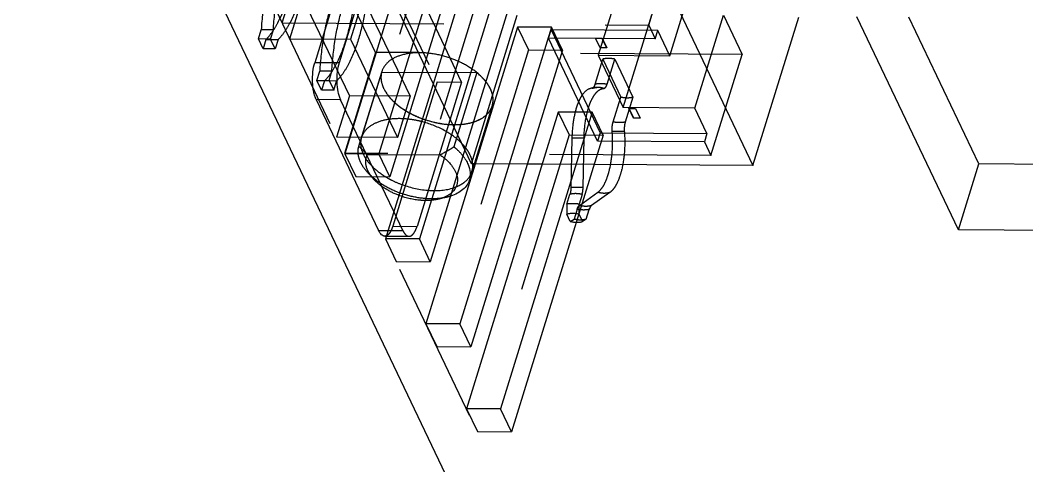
# Model space of a CAD drawing. Header units: millimetres. Extents: x 753 to 1632, y 352 to 973.
# Drawn here: x 1160.97 to 1180.13, y 786.69 to 795.16 of the extents above; entities that cross this region are included whole.
import ezdxf

# ---------------------------------------------------------------- set-up
doc = ezdxf.new("R2010")
doc.units = ezdxf.units.MM
doc.header["$LTSCALE"] = 30.734
doc.linetypes.add('HIDDEN', pattern=[0.2, 0.1, -0.1])
doc.layers.get('0').update_dxf_attribs({"linetype": 'CONTINUOUS'})
doc.layers.add('02___PRT_ALL_AXES', color=7, linetype='CONTINUOUS')
doc.layers.add('DEFAULT_2', color=8, linetype='HIDDEN')

msp = doc.modelspace()

# ---------------------------------------------------------------- linework, layer by layer
at = {"color": 3, "linetype": 'Continuous'}
for p, q in [((1179.72987, 764.2092), (1151.37699, 823.57063)), ((1178.82358, 791.17675), (1176.88973, 795.22558)), ((1186.21335, 791.13279), (1178.82358, 791.17675))]:
    msp.add_line(p, q, dxfattribs=at)
at = {"color": 7, "linetype": 'Continuous'}
for p, q in [((1171.85595, 798.806), (1174.9139, 792.40367)), ((1168.89012, 798.26581), (1167.14724, 792.62585)), ((1169.53673, 798.26196), (1167.79385, 792.62201)), ((1169.74455, 797.82685), (1168.00167, 792.1869)), ((1167.42202, 797.09688), (1166.57479, 794.35524)), ((1167.88388, 797.09414), (1167.03665, 794.35249)), ((1169.66203, 796.64968), (1167.91916, 791.00973)), ((1170.30864, 796.64584), (1168.56576, 791.00589)), ((1170.51646, 796.21073), (1168.77358, 790.57078)), ((1174.9139, 792.40367), (1175.78534, 795.22365)), ((1179.21089, 792.43007), (1177.87848, 795.2197)), ((1170.43394, 795.03356), (1168.69107, 789.39361)), ((1169.04691, 794.65915), (1168.87614, 795.01668)), ((1171.08055, 795.02972), (1169.33767, 789.38976)), ((1171.08055, 795.02972), (1170.43394, 795.03356)), ((1171.28837, 794.59461), (1171.08055, 795.02972)), ((1172.00457, 794.63811), (1171.91551, 794.82458)), ((1171.91551, 794.82458), (1172.04102, 794.82384)), ((1172.00658, 794.63579), (1171.91751, 794.82227)), ((1171.91751, 794.82227), (1172.03759, 794.82155)), ((1172.03759, 794.82155), (1172.12666, 794.63508)), ((1172.04102, 794.82384), (1172.13008, 794.63736)), ((1172.13008, 794.63736), (1172.00457, 794.63811)), ((1172.12666, 794.63508), (1172.00658, 794.63579)), ((1171.28837, 794.59461), (1169.54549, 788.95465)), ((1167.03665, 794.35249), (1166.57479, 794.35524)), ((1166.6022, 793.65278), (1167.78976, 791.16644)), ((1167.06406, 793.65003), (1166.6022, 793.65278)), ((1167.30673, 793.14196), (1167.06406, 793.65003)), ((1172.64289, 793.3017), (1172.55382, 793.48818)), ((1172.55382, 793.48818), (1172.67933, 793.48743)), ((1172.64489, 793.29938), (1172.55582, 793.48586)), ((1172.55582, 793.48586), (1172.6759, 793.48515)), ((1172.6759, 793.48515), (1172.76497, 793.29867)), ((1172.67933, 793.48743), (1172.76839, 793.30095)), ((1171.20586, 793.41744), (1169.46298, 787.77749)), ((1171.85246, 793.41359), (1170.10958, 787.77364)), ((1171.85246, 793.41359), (1171.20586, 793.41744)), ((1172.06028, 792.97848), (1171.85246, 793.41359)), ((1172.76839, 793.30095), (1172.64289, 793.3017)), ((1172.76497, 793.29867), (1172.64489, 793.29938)), ((1172.06028, 792.97848), (1170.3174, 787.33853)), ((1167.14724, 792.62585), (1167.35507, 792.19074)), ((1167.79385, 792.62201), (1167.14724, 792.62585)), ((1168.00167, 792.1869), (1167.79385, 792.62201)), ((1169.55632, 792.43554), (1169.43095, 792.69802)), ((1169.63096, 792.43509), (1169.55632, 792.43554)), ((1170.89996, 792.42755), (1170.61922, 792.42922)), ((1174.9139, 792.40367), (1171.88821, 792.42167)), ((1178.82358, 791.17675), (1179.21089, 792.43007)), ((1185.61192, 792.392), (1179.21089, 792.43007)), ((1167.35507, 792.19074), (1168.00167, 792.1869)), ((1168.07865, 791.52584), (1167.76222, 792.18832)), ((1169.56551, 792.28302), (1169.51712, 792.12643)), ((1167.78976, 791.16644), (1167.96726, 791.16538)), ((1167.90782, 791.05811), (1167.93406, 791.05796)), ((1167.91916, 791.00973), (1168.12698, 790.57462)), ((1168.56576, 791.00589), (1167.91916, 791.00973)), ((1168.77358, 790.57078), (1168.56576, 791.00589)), ((1168.12698, 790.57462), (1168.77358, 790.57078)), ((1168.69107, 789.39361), (1168.89889, 788.9585)), ((1169.33767, 789.38976), (1168.69107, 789.39361)), ((1169.54549, 788.95465), (1169.33767, 789.38976)), ((1168.89889, 788.9585), (1169.54549, 788.95465)), ((1169.46298, 787.77749), (1169.6708, 787.34238)), ((1170.10958, 787.77364), (1169.46298, 787.77749)), ((1170.3174, 787.33853), (1170.10958, 787.77364)), ((1169.6708, 787.34238), (1170.3174, 787.33853))]:
    msp.add_line(p, q, dxfattribs=at)
msp.add_arc((1168.73539, 792.06597), 0.83861, 34.137704, 37.949231, dxfattribs=at)
for points, start_tangent, end_tangent in [([(1166.6022, 793.65278), (1166.57557, 793.72093), (1166.55461, 793.80153), (1166.53269, 793.98726), (1166.53977, 794.18169), (1166.57479, 794.35524)], (-0.43099323, 0.90235516), (0.29524737, 0.95542084)), ([(1167.03665, 794.35249), (1167.00163, 794.17895), (1166.99455, 793.98451), (1167.01647, 793.79879), (1167.03743, 793.71819), (1167.06406, 793.65003)], (-0.29524737, -0.95542084), (0.43099323, -0.90235516)), ([(1169.4295, 792.53658), (1169.44845, 792.50719), (1169.49416, 792.41864)], (0.56067946, -0.82803293), (0.38718882, -0.92200044)), ([(1169.49416, 792.41864), (1169.53219, 792.26797), (1169.51712, 792.12643)], (0.38718882, -0.92200044), (-0.29504466, -0.95548346)), ([(1169.2817, 792.19767), (1169.27747, 792.02835), (1169.18494, 791.88637)], (0.22465421, -0.97443855), (-0.73710417, -0.67577914)), ([(1169.51712, 792.12643), (1169.47021, 792.02888), (1169.39409, 791.94361), (1169.29094, 791.87312), (1169.16383, 791.81946)], (-0.29504466, -0.95548346), (-0.95133524, -0.30815786)), ([(1167.90783, 791.05811), (1167.87601, 791.06527), (1167.84516, 791.08615), (1167.81613, 791.12021), (1167.78976, 791.16644)], (-0.99998206, 0.00598921), (-0.43099323, 0.90235516))]:
    msp.add_spline(points, degree=3, dxfattribs=dict(at, start_tangent=start_tangent, end_tangent=end_tangent))
at = {"layer": '02___PRT_ALL_AXES', "color": 8, "linetype": 'HIDDEN'}
for p, q in [((1167.85092, 794.18596), (1167.46361, 792.93264)), ((1169.95284, 793.53642), (1169.56554, 792.2831))]:
    msp.add_line(p, q, dxfattribs=at)
at = {"layer": '02___PRT_ALL_AXES', "color": 3, "linetype": 'Continuous'}
msp.add_arc((1169.17337, 792.39236), 0.40849, 359.785957, 6.336145, dxfattribs=at)
at = {"layer": '02___PRT_ALL_AXES', "color": 8, "linetype": 'HIDDEN'}
msp.add_arc((1168.78652, 793.61214), 1.66655, 238.93462, 241.096802, dxfattribs=at)
for points, start_tangent, end_tangent in [([(1169.91797, 793.85515), (1169.75608, 794.0783), (1169.50095, 794.27772), (1169.18042, 794.43169), (1168.82948, 794.52337), (1168.48644, 794.54276), (1168.18877, 794.48775), (1167.96894, 794.36433), (1167.85094, 794.18604)], (-0.43099323, 0.90235516), (-0.29547403, -0.95535077)), ([(1167.85094, 794.18604), (1167.8371, 794.03157), (1167.88579, 793.86724)], (-0.29547403, -0.95535077), (0.43099323, -0.90235516)), ([(1167.88579, 793.86724), (1168.04767, 793.64409), (1168.3028, 793.44467), (1168.62334, 793.29069), (1168.97428, 793.19901), (1169.31731, 793.17962), (1169.61499, 793.23463), (1169.83482, 793.35805), (1169.95282, 793.53635)], (0.43099323, -0.90235516), (0.29547403, 0.95535077)), ([(1169.95282, 793.53635), (1169.96666, 793.69082), (1169.91797, 793.85515)], (0.29547403, 0.95535077), (-0.43099323, 0.90235516)), ([(1168.33591, 793.28378), (1168.02643, 793.2834), (1167.76255, 793.21992), (1167.56894, 793.09924), (1167.46363, 792.93271)], (-0.99521365, 0.09772308), (-0.29547403, -0.95535077)), ([(1168.60618, 793.23611), (1168.53849, 793.25199), (1168.33591, 793.28378)], (-0.96923517, 0.2461365), (-0.99521365, 0.09772308)), ([(1169.37437, 792.81926), (1169.03681, 793.06874), (1168.60618, 793.23611)], (-0.69699959, 0.71707153), (-0.96923517, 0.2461365)), ([(1167.46363, 792.93271), (1167.44979, 792.77824), (1167.49848, 792.61391)], (-0.29547403, -0.95535077), (0.43099323, -0.90235516)), ([(1169.45143, 792.73004), (1169.4337, 792.75261), (1169.37437, 792.81926)], (-0.60485086, 0.79633877), (-0.69699959, 0.71707153)), ([(1169.53067, 792.60182), (1169.51418, 792.63397), (1169.45143, 792.73004)], (-0.43099323, 0.90235516), (-0.60485086, 0.79633877)), ([(1167.49848, 792.61391), (1167.66438, 792.38672), (1167.92656, 792.18462)], (0.43099323, -0.90235516), (0.85649656, -0.51615273)), ([(1169.57936, 792.43744), (1169.57296, 792.47804), (1169.53067, 792.60182)], (-0.10951049, 0.99398564), (-0.43099323, 0.90235516)), ([(1167.98103, 792.15319), (1168.04207, 792.12104), (1168.23601, 792.03738)], (0.87536192, -0.48346821), (0.93916522, -0.3434657)), ([(1169.37602, 792.05116), (1169.42279, 792.08403), (1169.52857, 792.20108)], (0.84601615, 0.53315727), (0.51848072, 0.85508932)), ([(1169.52857, 792.20108), (1169.56551, 792.28302)], (0.51848072, 0.85508932), (0.29547403, 0.95535077)), ([(1168.23601, 792.03738), (1168.75539, 791.92701), (1169.21771, 791.97793)], (0.93916522, -0.3434657), (0.94923391, 0.31457111)), ([(1169.21771, 791.97793), (1169.26079, 791.99351), (1169.37602, 792.05116)], (0.94923391, 0.31457111), (0.84601615, 0.53315728))]:
    msp.add_spline(points, degree=3, dxfattribs=dict(at, start_tangent=start_tangent, end_tangent=end_tangent))
at = {"layer": '02___PRT_ALL_AXES', "color": 3, "linetype": 'Continuous', "start_tangent": (0.29547403, 0.95535077), "end_tangent": (0.00468535, 0.99998902)}
msp.add_spline([(1169.56551, 792.28302), (1169.58185, 792.39083)], degree=3, dxfattribs=at)
at = {"layer": 'DEFAULT_2', "color": 8, "linetype": 'HIDDEN'}
for p, q in [((1180.11718, 765.46252), (1151.76429, 824.82395)), ((1169.09794, 797.8307), (1167.35507, 792.19074)), ((1165.95558, 795.11216), (1166.54864, 797.03131)), ((1167.73323, 794.55118), (1166.54864, 797.03131)), ((1169.43095, 792.69802), (1167.38584, 796.97979)), ((1167.42202, 797.09688), (1168.90647, 793.98895)), ((1172.92968, 795.07068), (1173.52274, 796.98983)), ((1169.86986, 796.21457), (1168.12698, 790.57462)), ((1168.87614, 795.01668), (1168.275, 796.27527)), ((1172.51355, 796.25824), (1171.9689, 794.49576)), ((1173.33139, 794.48765), (1173.87604, 796.25014)), ((1166.10106, 794.80758), (1166.34312, 795.59091)), ((1166.34312, 795.59091), (1167.23379, 793.72615)), ((1167.49777, 795.58404), (1167.25571, 794.80071)), ((1167.49777, 795.58404), (1168.38844, 793.71928)), ((1169.55632, 792.43554), (1170.42776, 795.25552)), ((1172.44392, 793.50122), (1172.98857, 795.26371)), ((1173.80641, 793.49312), (1174.35106, 795.2556)), ((1174.35106, 795.2556), (1174.70733, 794.5097)), ((1165.95558, 795.11216), (1172.92968, 795.07068)), ((1170.43394, 795.03356), (1170.64177, 794.59845)), ((1172.92968, 795.07068), (1173.05437, 794.80961)), ((1165.50198, 794.80586), (1165.55627, 794.98153)), ((1165.7872, 794.98016), (1165.55627, 794.98153)), ((1165.73291, 794.80449), (1165.7872, 794.98016)), ((1171.02218, 794.8217), (1171.0706, 794.97836)), ((1171.95738, 792.8637), (1171.02218, 794.8217)), ((1173.05437, 794.80961), (1171.02218, 794.8217)), ((1171.0706, 794.97836), (1172.0058, 793.02037)), ((1173.10278, 794.96628), (1171.0706, 794.97836)), ((1173.05437, 794.80961), (1173.10278, 794.96628)), ((1173.33139, 794.48765), (1173.10278, 794.96628)), ((1165.59105, 794.61938), (1165.50198, 794.80586)), ((1165.73291, 794.80449), (1165.50198, 794.80586)), ((1165.64534, 794.79506), (1165.59105, 794.61938)), ((1165.64534, 794.79506), (1165.87627, 794.79368)), ((1165.82198, 794.61801), (1165.73291, 794.80449)), ((1165.87627, 794.79368), (1165.82198, 794.61801)), ((1166.10106, 794.80758), (1167.25571, 794.80071)), ((1167.25571, 794.80071), (1168.14637, 792.93596)), ((1169.36833, 793.98621), (1169.04691, 794.65915)), ((1165.82198, 794.61801), (1165.59105, 794.61938)), ((1167.73323, 794.55118), (1167.14017, 792.63203)), ((1174.70733, 794.5097), (1167.73323, 794.55118)), ((1170.64177, 794.59845), (1168.89889, 788.9585)), ((1170.64177, 794.59845), (1171.28837, 794.59461)), ((1171.9689, 794.49576), (1172.44392, 793.50122)), ((1171.9689, 794.49576), (1173.33139, 794.48765)), ((1174.11426, 792.59055), (1174.70733, 794.5097)), ((1171.90778, 793.94982), (1172.0543, 794.42395)), ((1172.0543, 794.42395), (1172.39867, 793.70296)), ((1172.13871, 793.94845), (1172.28523, 794.42258)), ((1172.28523, 794.42258), (1172.6296, 793.70158)), ((1166.61504, 794.01827), (1166.66933, 794.19394)), ((1166.90026, 794.19256), (1166.66933, 794.19394)), ((1166.84597, 794.01689), (1166.90026, 794.19256)), ((1167.41266, 792.76738), (1167.84838, 794.17737)), ((1167.84838, 794.17737), (1169.65849, 794.1666)), ((1169.65849, 794.1666), (1169.22277, 792.75661)), ((1166.70411, 793.83179), (1166.61504, 794.01827)), ((1166.61504, 794.01827), (1166.84597, 794.01689)), ((1166.75839, 794.00746), (1166.70411, 793.83179)), ((1166.98933, 794.00609), (1166.75839, 794.00746)), ((1166.84597, 794.01689), (1166.93504, 793.83042)), ((1166.93504, 793.83042), (1166.98933, 794.00609)), ((1168.90647, 793.98895), (1168.05924, 791.24731)), ((1169.36833, 793.98621), (1168.5211, 791.24456)), ((1168.90647, 793.98895), (1169.36833, 793.98621)), ((1171.85265, 793.8686), (1171.79788, 793.8577)), ((1166.93504, 793.83042), (1166.70411, 793.83179)), ((1167.23379, 793.72615), (1166.99172, 792.94282)), ((1168.38844, 793.71928), (1167.23379, 793.72615)), ((1168.38844, 793.71928), (1168.14637, 792.93596)), ((1172.25215, 793.22882), (1172.39867, 793.70296)), ((1172.6296, 793.70158), (1172.48308, 793.22745)), ((1169.95284, 793.53642), (1169.56551, 792.28302)), ((1173.80641, 793.49312), (1172.44392, 793.50122)), ((1174.03798, 793.00828), (1173.80641, 793.49312)), ((1171.20586, 793.41744), (1171.41368, 792.98233)), ((1167.76222, 792.18832), (1167.30673, 793.14196)), ((1168.14637, 792.93596), (1166.99172, 792.94282)), ((1171.41368, 792.98233), (1169.6708, 787.34238)), ((1171.41368, 792.98233), (1172.06028, 792.97848)), ((1171.46838, 792.92332), (1171.45015, 791.98268)), ((1171.68109, 791.9813), (1171.69931, 792.92194)), ((1172.0058, 793.02037), (1171.95738, 792.8637)), ((1172.0058, 793.02037), (1174.03798, 793.00828)), ((1174.03798, 793.00828), (1173.98957, 792.85161)), ((1173.98957, 792.85161), (1171.95738, 792.8637)), ((1173.98957, 792.85161), (1174.11426, 792.59055)), ((1174.11426, 792.59055), (1167.14017, 792.63203)), ((1167.57805, 792.60944), (1168.96055, 792.60122)), ((1170.61922, 792.42922), (1169.63096, 792.43509)), ((1171.88821, 792.42167), (1170.89996, 792.42755)), ((1167.58405, 792.26347), (1167.69602, 792.14094)), ((1169.08857, 791.79854), (1168.92699, 791.76054)), ((1171.37385, 791.66822), (1171.4313, 791.85412)), ((1171.66223, 791.85275), (1171.60478, 791.66684)), ((1171.61205, 791.64372), (1171.96113, 791.89168)), ((1172.19206, 791.8903), (1171.84298, 791.64235)), ((1171.37385, 791.66822), (1171.37267, 791.47373)), ((1171.56785, 791.56823), (1171.5104, 791.38233)), ((1171.6036, 791.47236), (1171.60478, 791.66684)), ((1171.74133, 791.38095), (1171.79878, 791.56686)), ((1168.25162, 791.16369), (1168.07865, 791.52584)), ((1171.43767, 791.33763), (1171.37267, 791.47373)), ((1171.43767, 791.33763), (1171.5104, 791.38233)), ((1171.6036, 791.47236), (1171.6686, 791.33625)), ((1171.74133, 791.38095), (1171.6686, 791.33625)), ((1168.05924, 791.24731), (1168.5211, 791.24456)), ((1167.93406, 791.05796), (1168.36968, 791.05536)), ((1167.96726, 791.16538), (1168.25162, 791.16369))]:
    msp.add_line(p, q, dxfattribs=at)
for centre, radius, start, end in [((1171.95665, 793.54063), 0.34533, 92.329456, 109.282855), ((1171.52676, 784.99362), 7.92991, 89.642864, 90.421762), ((1171.50384, 781.42774), 11.49587, 89.025714, 89.639439), ((1168.69029, 792.03143), 0.89541, 37.917126, 38.775076), ((1168.26823, 792.66499), 0.77591, 217.872701, 222.46918), ((1171.50853, 784.05298), 7.92991, 89.642864, 90.421762), ((1171.48561, 780.4871), 11.49587, 89.025714, 89.639439)]:
    msp.add_arc(centre, radius, start, end, dxfattribs=at)
for centre, start_param, end_param in [((1171.63184, 791.17217), 8.26298178, 8.89862919), ((1171.40943, 791.63781), -1.16179618, -0.52614877)]:
    msp.add_ellipse(centre, major_axis=(0.37664, -0.21211), ratio=0.62454851, start_param=start_param, end_param=end_param, dxfattribs=at)
for points, start_tangent, end_tangent in [([(1165.76117, 796.1984), (1165.62751, 795.62491), (1165.55627, 794.98153)], (-0.29524737, -0.95542084), (-0.05710629, -0.9983681)), ([(1165.7872, 794.98016), (1165.85844, 795.62354), (1165.9921, 796.19703)], (0.05710629, 0.9983681), (0.29524737, 0.95542084)), ([(1167.17112, 794.78923), (1167.29674, 795.31625), (1167.36949, 795.90585)], (0.29524737, 0.95542084), (0.072938, 0.99733648)), ([(1167.60042, 795.90448), (1167.52767, 795.31488), (1167.40205, 794.78785)], (-0.072938, -0.99733648), (-0.29524737, -0.95542084)), ([(1165.64534, 794.79506), (1165.7624, 794.9349), (1165.8715, 795.11407), (1166.05806, 795.57682)], (0.71026715, 0.70393222), (0.29524737, 0.95542084)), ([(1166.28899, 795.57545), (1166.10243, 795.1127), (1165.99333, 794.93353), (1165.87627, 794.79368)], (-0.29524737, -0.95542084), (-0.71026715, -0.70393222)), ([(1166.87423, 795.41081), (1166.74057, 794.83732), (1166.66933, 794.19394)], (-0.29524737, -0.95542084), (-0.05710629, -0.9983681)), ([(1166.90026, 794.19256), (1166.9715, 794.83594), (1167.10516, 795.40944)], (0.05710629, 0.9983681), (0.29524737, 0.95542084)), ([(1166.75839, 794.00746), (1166.87546, 794.14731), (1166.98456, 794.32648), (1167.17112, 794.78923)], (0.71026715, 0.70393222), (0.29524737, 0.95542084)), ([(1167.40205, 794.78785), (1167.21549, 794.3251), (1167.10639, 794.14594), (1166.98933, 794.00609)], (-0.29524737, -0.95542084), (-0.71026715, -0.70393222)), ([(1172.16382, 794.43572), (1172.13487, 794.43511), (1172.0543, 794.42395)], (-0.99998231, 0.00594787), (-0.97218933, -0.23419628)), ([(1172.28523, 794.42258), (1172.25442, 794.42817), (1172.16382, 794.43572)], (-0.97951484, 0.20137201), (-0.99998231, 0.00594787)), ([(1167.84838, 794.17737), (1167.83935, 794.01399), (1167.89922, 793.8407), (1168.02411, 793.66875), (1168.2059, 793.50927), (1168.43283, 793.37262), (1168.69016, 793.26764), (1169.22846, 793.17745)], (-0.27141317, -0.96246293), (0.99998231, -0.00594787)), ([(1169.95278, 793.53626), (1169.96696, 793.68829), (1169.92031, 793.85019), (1169.81548, 794.01273), (1169.65849, 794.1666)], (0.29548916, 0.95534609), (-0.77603127, 0.63069443)), ([(1171.79787, 793.85782), (1171.67291, 793.75397), (1171.61733, 793.66136), (1171.56862, 793.54514), (1171.49758, 793.25664), (1171.46838, 792.92332)], (-0.94296443, -0.3328935), (-0.01937593, -0.99981227)), ([(1171.69931, 792.92194), (1171.73304, 793.28223), (1171.7687, 793.44411), (1171.81533, 793.58597), (1171.87127, 793.70265), (1171.93448, 793.78997), (1172.00275, 793.84482), (1172.07354, 793.86521)], (0.01937593, 0.99981227), (0.99922656, 0.03932285)), ([(1171.94261, 793.88567), (1171.79787, 793.85784)], (-0.99922656, -0.03932285), (-0.94303399, -0.33269639)), ([(1171.90778, 793.94982), (1171.88317, 793.89536), (1171.85266, 793.86856)], (-0.29524737, -0.95542084), (-0.94277967, -0.3334164)), ([(1171.85266, 793.86855), (1171.87415, 793.87524), (1171.94261, 793.88567)], (0.94303399, 0.33269639), (0.99922656, 0.03932285)), ([(1171.90778, 793.94982), (1171.93341, 793.95508), (1172.0173, 793.96159)], (0.97218933, 0.23419628), (0.99998231, -0.00594787)), ([(1172.07354, 793.86521), (1171.94261, 793.88567)], (-0.94030049, 0.34034541), (-0.9992257, -0.03934452)), ([(1172.0173, 793.96159), (1172.047, 793.96063), (1172.13871, 793.94845)], (0.99998231, -0.00594787), (0.97951484, -0.20137201)), ([(1172.07354, 793.86521), (1172.10962, 793.88782), (1172.12543, 793.91398), (1172.13871, 793.94845)], (0.99922656, 0.03932285), (0.29524737, 0.95542084)), ([(1172.39867, 793.70296), (1172.42948, 793.69737), (1172.52008, 793.68982)], (0.97951484, -0.20137201), (0.99998231, -0.00594787)), ([(1172.52008, 793.68982), (1172.54903, 793.69043), (1172.6296, 793.70158)], (0.99998231, -0.00594787), (0.97218933, 0.23419628)), ([(1169.22846, 793.17745), (1169.48865, 793.2008), (1169.70595, 793.27241), (1169.86453, 793.38702), (1169.95278, 793.53626)], (0.99998231, -0.00594787), (0.29548916, 0.95534609)), ([(1172.23489, 793.04529), (1172.23564, 793.14185), (1172.25215, 793.22882)], (-0.07799764, 0.99695354), (0.29524737, 0.95542084)), ([(1172.37357, 793.21568), (1172.34387, 793.21664), (1172.25215, 793.22882)], (-0.99998231, 0.00594787), (-0.97951484, 0.20137201)), ([(1172.48308, 793.22745), (1172.45745, 793.2222), (1172.37357, 793.21568)], (-0.97218933, -0.23419628), (-0.99998231, 0.00594787)), ([(1172.48308, 793.22745), (1172.46657, 793.14048), (1172.46582, 793.04392)], (-0.29524737, -0.95542084), (0.07799764, -0.99695354)), ([(1171.96113, 791.89168), (1172.02798, 791.95735), (1172.0891, 792.05465), (1172.1422, 792.18), (1172.18544, 792.32897), (1172.23646, 792.67561), (1172.23489, 793.04529)], (0.81525614, 0.57910053), (-0.07799764, 0.99695354)), ([(1172.46582, 793.04392), (1172.46739, 792.67424), (1172.41637, 792.3276), (1172.37313, 792.17863), (1172.32003, 792.05327), (1172.25891, 791.95597), (1172.19206, 791.8903)], (0.07799764, -0.99695354), (-0.81525614, -0.57910053)), ([(1172.46582, 793.04392), (1172.41446, 793.04744), (1172.23489, 793.04529)], (-0.99558912, 0.09382057), (-0.99811308, -0.06140266)), ([(1167.58405, 792.26347), (1167.48659, 792.39083), (1167.42426, 792.52032), (1167.39933, 792.64741), (1167.41266, 792.76738)], (-0.67452737, 0.73824984), (0.27141317, 0.96246293)), ([(1167.41266, 792.76738), (1167.57805, 792.60944)], (0.70955005, -0.70465505), (0.73991788, -0.6726972)), ([(1168.96055, 792.60122), (1169.22277, 792.75661)], (0.86725449, 0.4978651), (0.85462305, 0.51924891)), ([(1169.22277, 792.75661), (1169.26917, 792.71703), (1169.38836, 792.5922)], (0.77603127, -0.63069443), (0.62624118, -0.77962939)), ([(1167.57454, 792.32631), (1167.54454, 792.47442), (1167.57805, 792.60944)], (-0.37666628, 0.92634902), (0.46020178, 0.88781435)), ([(1168.96055, 792.60122), (1169.17431, 792.40735), (1169.2817, 792.19767)], (0.82537618, -0.56458318), (0.22465421, -0.97443855)), ([(1167.65574, 792.18865), (1167.63086, 792.22279), (1167.57454, 792.32631)], (-0.61312312, 0.78998736), (-0.37666629, 0.92634902)), ([(1168.79274, 791.76746), (1168.45548, 791.80429), (1168.11938, 791.90718), (1167.81864, 792.06564), (1167.58405, 792.26347)], (-0.99998231, 0.00594787), (-0.67452737, 0.73824984)), ([(1168.17326, 791.83395), (1167.90438, 791.96834), (1167.69589, 792.1411)], (-0.93511418, 0.35434653), (-0.67448283, 0.73829053)), ([(1171.45015, 791.98268), (1171.44843, 791.94811), (1171.4313, 791.85412)], (-0.01937593, -0.99981227), (-0.29524737, -0.95542084)), ([(1171.66223, 791.85275), (1171.66981, 791.88163), (1171.68109, 791.9813)], (0.29524737, 0.95542084), (0.01937593, 0.99981227)), ([(1168.68495, 791.73511), (1168.55894, 791.74202), (1168.17326, 791.83395)], (-0.99998231, 0.00594787), (-0.93511418, 0.35434653)), ([(1168.92682, 791.7605), (1168.87005, 791.74915), (1168.68495, 791.73511)], (-0.97349131, -0.228724), (-0.99998231, 0.00594787)), ([(1169.08857, 791.79854), (1169.01916, 791.78465), (1168.79274, 791.76746)], (-0.97343539, -0.22896186), (-0.99998231, 0.00594787)), ([(1169.07776, 791.81386), (1169.04312, 791.79792), (1168.92682, 791.7605)], (-0.89413126, -0.44780496), (-0.97349131, -0.228724)), ([(1169.18494, 791.88637), (1169.16131, 791.86632), (1169.07776, 791.81386)], (-0.73710417, -0.67577914), (-0.89413126, -0.44780496)), ([(1169.16383, 791.81946), (1169.14552, 791.81375), (1169.08857, 791.79854)], (-0.95133524, -0.30815786), (-0.97343539, -0.22896186)), ([(1171.54082, 791.86588), (1171.51187, 791.86527), (1171.4313, 791.85412)], (-0.99998231, 0.00594787), (-0.97218933, -0.23419628)), ([(1171.66223, 791.85275), (1171.63142, 791.85834), (1171.54082, 791.86588)], (-0.97951484, 0.20137201), (-0.99998231, 0.00594787)), ([(1172.07852, 791.87167), (1172.04907, 791.87306), (1171.96113, 791.89168)], (-0.99998231, 0.00594787), (-0.94736271, 0.3201623)), ([(1172.19206, 791.8903), (1172.10772, 791.87271), (1172.07852, 791.87167)], (-0.94398727, -0.32998188), (-0.99998231, 0.00594787)), ([(1171.48169, 791.67454), (1171.45279, 791.67427), (1171.37385, 791.66821)], (-0.99998231, 0.00594787), (-0.99071644, -0.13594461)), ([(1171.60478, 791.66684), (1171.57332, 791.67005), (1171.48169, 791.67454)], (-0.99346233, 0.11416038), (-0.99998231, 0.00594787)), ([(1171.56785, 791.56823), (1171.58769, 791.61511), (1171.61205, 791.64372)], (0.29524737, 0.95542084), (0.81525614, 0.57910053)), ([(1171.68926, 791.55509), (1171.65956, 791.55605), (1171.56785, 791.56823)], (-0.99998231, 0.00594787), (-0.97951484, 0.20137201)), ([(1171.72944, 791.62371), (1171.69999, 791.6251), (1171.61205, 791.64372)], (-0.99998231, 0.00594787), (-0.94736271, 0.3201623)), ([(1171.79878, 791.56686), (1171.77315, 791.5616), (1171.68926, 791.55509)], (-0.97218933, -0.23419628), (-0.99998231, 0.00594787)), ([(1171.84298, 791.64235), (1171.75864, 791.62475), (1171.72944, 791.62371)], (-0.94398727, -0.32998188), (-0.99998231, 0.00594787)), ([(1171.84298, 791.64235), (1171.81862, 791.61374), (1171.79878, 791.56686)], (-0.81525614, -0.57910053), (-0.29524737, -0.95542084)), ([(1171.63013, 791.36374), (1171.60048, 791.36505), (1171.5104, 791.38233)], (-0.99998231, 0.00594787), (-0.95748326, 0.28848882)), ([(1171.74133, 791.38095), (1171.71504, 791.37335), (1171.63013, 791.36374)], (-0.94738868, -0.32008543), (-0.99998231, 0.00594787)), ([(1168.05924, 791.24731), (1168.02841, 791.16758), (1167.99162, 791.10764), (1167.97156, 791.08609), (1167.95073, 791.07053), (1167.9294, 791.06116), (1167.90783, 791.05811)], (-0.29524737, -0.95542084), (-0.99998206, 0.00598921)), ([(1168.36969, 791.05536), (1168.39126, 791.05842), (1168.41259, 791.06778), (1168.43342, 791.08334), (1168.45348, 791.1049), (1168.49027, 791.16484), (1168.5211, 791.24456)], (0.99998206, -0.00598921), (0.29524737, 0.95542084)), ([(1168.25162, 791.16369), (1168.278, 791.11746), (1168.30702, 791.0834), (1168.33787, 791.06252), (1168.36969, 791.05536)], (0.43099323, -0.90235516), (0.99998206, -0.00598921))]:
    msp.add_spline(points, degree=3, dxfattribs=dict(at, start_tangent=start_tangent, end_tangent=end_tangent))

doc.saveas('drawing.dxf')
